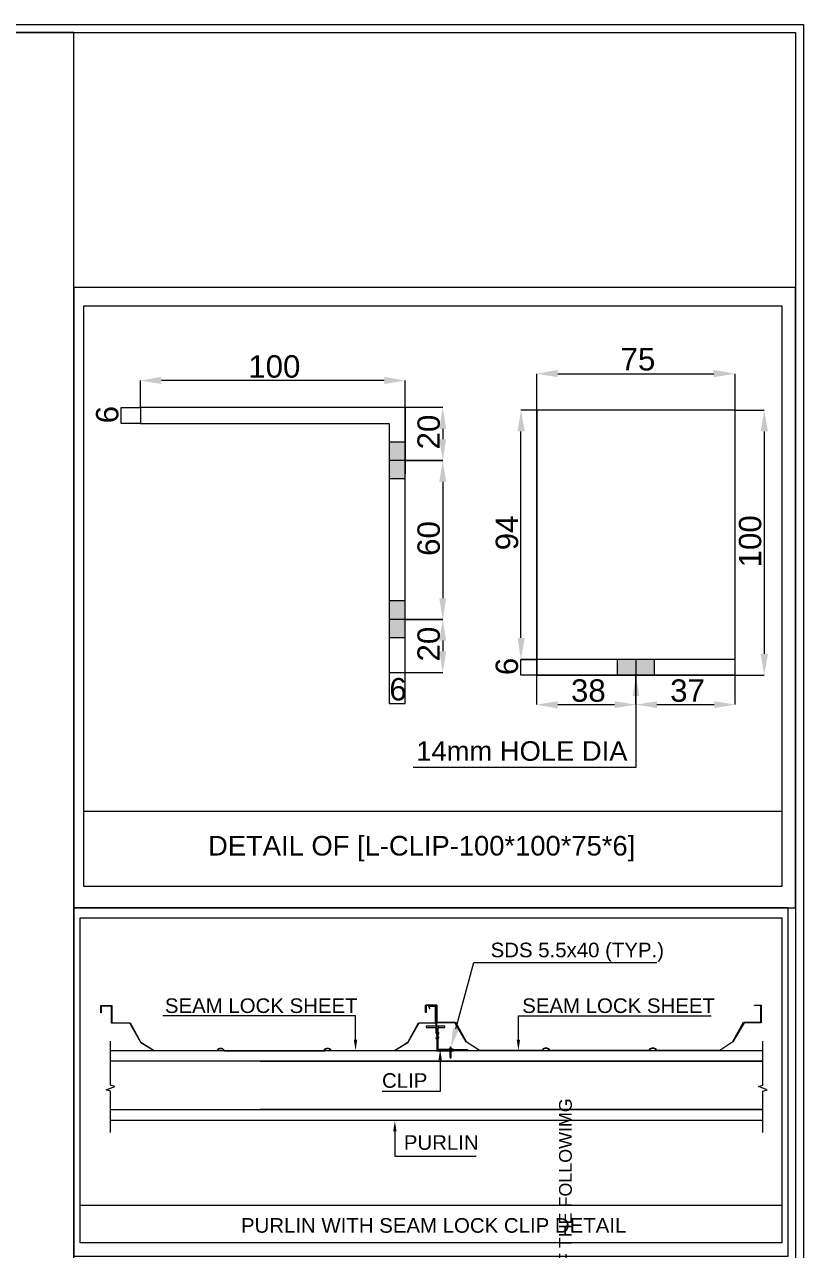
# Model space of a CAD drawing. Header units: inches. Extents: x 2 to 136, y 1 to 96.
# Drawn here: x 100.1 to 135.8, y 40.1 to 96.2 of the extents above; entities that cross this region are included whole.
import ezdxf

# ---------------------------------------------------------------- set-up
doc = ezdxf.new("R2010")
doc.units = ezdxf.units.IN
doc.header["$MEASUREMENT"] = 0
for name, color, linetype in [('PDF_0', 7, 'Continuous'), ('PDF_EMPTY', 7, 'Continuous'), ('PDF_Layer 1', 7, 'Continuous'), ('PDF_SEAL-TEXT', 7, 'Continuous'), ('PDF_Sheet', 7, 'Continuous'), ('PDF_Text', 7, 'Continuous'), ('PDF_Thin', 7, 'Continuous')]:
    doc.layers.add(name, color=color, linetype=linetype)
for name, color, linetype, true_color in [('PDF_COLUMN', 251, 'Continuous', 0x636466), ('PDF_EAVE GUTTER', 37, 'Continuous', 0x786332), ('PDF_Outer Line', 165, 'Continuous', 0x5258ac)]:
    doc.layers.add(name, color=color, linetype=linetype, true_color=true_color)
doc.styles.add('PDF Arial', font='arial.ttf')

msp = doc.modelspace()

# ---------------------------------------------------------------- linework, layer by layer
at = {"layer": 'PDF_0', "lineweight": 0}
for points in [[(1.638, 96.191), (135.82, 96.191), (135.82, 0.92), (1.638, 0.92)], [(2.011, 95.819), (135.448, 95.819), (135.448, 1.292), (2.011, 1.292)], [(119.076, 49.956), (119.076, 49.975), (119.076, 49.995), (119.076, 49.975)], [(119.018, 49.877), (118.998, 49.877)], [(119.076, 49.76), (119.076, 49.779), (119.076, 49.799)]]:
    msp.add_lwpolyline(points, close=True, dxfattribs=at)
for points in [[(128.143, 65.426), (128.143, 62.156), (117.941, 62.156)], [(118.979, 50.308), (119.018, 50.308), (119.018, 51.268), (118.626, 51.268), (118.685, 51.111), (118.704, 51.111), (118.665, 51.229), (118.979, 51.229), (118.979, 50.308), (118.528, 50.308), (118.528, 50.249), (118.979, 50.249), (119.018, 50.249), (119.018, 49.975), (119.018, 49.877), (119.018, 49.779), (118.998, 49.779), (118.979, 49.76), (118.979, 49.74), (119.018, 49.74), (119.018, 49.172), (119.801, 49.172), (119.801, 49.231), (119.076, 49.231), (119.076, 49.74), (119.096, 49.74), (119.096, 49.76), (119.116, 49.76), (119.116, 49.799), (119.076, 49.838), (119.076, 49.917), (119.116, 49.956), (119.116, 49.995), (119.096, 50.014), (119.076, 50.014), (119.076, 50.249), (119.39, 50.249), (119.39, 50.308), (119.076, 50.308), (119.076, 50.249)], [(115.297, 49.682), (115.297, 50.778), (106.465, 50.778)], [(122.758, 49.682), (122.758, 50.778), (131.59, 50.778)], [(118.979, 50.249), (118.979, 49.995), (118.998, 49.975), (119.018, 49.975)], [(118.998, 49.975), (118.998, 49.975)], [(119.076, 50.308), (119.018, 50.308)], [(119.076, 50.014), (119.076, 50.014)], [(119.076, 50.014), (119.076, 50.014)], [(119.076, 50.014), (119.076, 49.975)], [(119.076, 49.975), (119.076, 49.975)], [(119.076, 49.917), (119.076, 49.956)], [(119.096, 50.014), (119.096, 50.014)], [(119.096, 50.014), (119.096, 50.014)], [(119.096, 50.014), (119.096, 50.014)], [(118.998, 49.779), (118.998, 49.779)], [(119.018, 49.877), (119.018, 49.877)], [(119.018, 49.74), (119.018, 49.779)], [(119.076, 49.799), (119.076, 49.838)], [(119.076, 49.799), (119.076, 49.799)], [(119.076, 49.779), (119.076, 49.779)], [(119.076, 49.779), (119.076, 49.74)], [(119.076, 49.74), (119.076, 49.74)], [(119.076, 49.74), (119.076, 49.74)], [(119.096, 49.76), (119.096, 49.76)], [(119.096, 49.74), (119.096, 49.74)], [(119.801, 49.231), (120.428, 49.231), (120.428, 49.172), (119.801, 49.172)], [(119.174, 48.761), (119.174, 47.312), (116.511, 47.312)], [(117.099, 45.491), (117.099, 44.355), (120.819, 44.355)]]:
    msp.add_lwpolyline(points, dxfattribs=at)
at = {"layer": 'PDF_0', "transparency": 33554559}
for points in [[(127.987, 65.426), (128.143, 66.386), (128.3, 65.426)], [(115.375, 49.682), (115.297, 49.192), (115.219, 49.682)], [(122.836, 49.682), (122.758, 49.192), (122.68, 49.682)], [(119.096, 48.761), (119.174, 49.231), (119.253, 48.761)], [(117.02, 45.491), (117.099, 45.961), (117.177, 45.491)]]:
    msp.add_solid(points, dxfattribs=at)
at = {"layer": 'PDF_COLUMN', "transparency": 33554559}
for points in [[(117.569, 77.058), (116.844, 77.058), (117.569, 76.216)], [(116.844, 77.058), (117.569, 76.216), (116.844, 76.216)], [(117.569, 76.216), (116.844, 76.216), (117.569, 75.374)], [(116.844, 76.216), (117.569, 75.374), (116.844, 75.374)], [(117.569, 69.793), (116.844, 69.793), (117.569, 68.931)], [(116.844, 69.793), (117.569, 68.931), (116.844, 68.931)], [(117.569, 68.931), (116.844, 68.931), (117.569, 68.089)], [(116.844, 68.931), (117.569, 68.089), (116.844, 68.089)]]:
    msp.add_solid(points, dxfattribs=at)
at = {"layer": 'PDF_EAVE GUTTER', "lineweight": 0}
for points in [[(104.076, 45.432), (104.076, 47.332), (103.88, 47.39), (104.272, 47.547), (104.076, 47.606), (104.076, 49.623)], [(133.959, 45.432), (133.959, 47.332), (134.155, 47.39), (133.764, 47.547), (133.959, 47.606), (133.959, 49.623)], [(133.959, 49.172), (104.076, 49.172)], [(110.93, 48.702), (133.959, 48.702), (104.076, 48.702)], [(104.076, 46.49), (133.959, 46.49), (110.93, 46.49)], [(104.076, 46), (133.959, 46)]]:
    msp.add_lwpolyline(points, dxfattribs=at)
at = {"layer": 'PDF_EMPTY', "lineweight": 9}
for points in [[(119.644, 48.898), (119.625, 48.879), (119.625, 48.937), (119.625, 49.27), (119.664, 49.27), (119.644, 49.251), (119.664, 49.27), (119.625, 49.251), (119.644, 49.27), (119.625, 49.251), (119.644, 49.27), (119.605, 49.251), (119.625, 49.27), (119.605, 49.251), (119.625, 49.27), (119.586, 49.251), (119.605, 49.27), (119.586, 49.251), (119.605, 49.27), (119.605, 49.29), (119.703, 49.29), (119.703, 49.27), (119.684, 49.251), (119.703, 49.27), (119.684, 49.251), (119.703, 49.27), (119.684, 49.251)], [(119.586, 49.27), (119.586, 49.251), (119.586, 49.27)], [(119.586, 49.27), (119.586, 49.251), (119.644, 49.251), (119.723, 49.251), (119.723, 49.27), (119.703, 49.251), (119.723, 49.27), (119.703, 49.251), (119.723, 49.27), (119.723, 49.251)], [(119.605, 49.27), (119.703, 49.27)], [(119.684, 49.29), (119.684, 49.329), (119.625, 49.329), (119.625, 49.29)], [(119.625, 49.309), (119.625, 49.309)], [(119.644, 48.957), (119.664, 48.957), (119.644, 48.937), (119.664, 48.957), (119.644, 48.937), (119.664, 48.957), (119.625, 48.937), (119.664, 48.957), (119.644, 48.937), (119.664, 48.957), (119.625, 48.937), (119.664, 48.957), (119.625, 48.937), (119.664, 48.957), (119.625, 48.937)], [(119.625, 48.957), (119.664, 48.957)], [(119.625, 48.918), (119.664, 48.859), (119.625, 48.918), (119.664, 48.879), (119.644, 48.859), (119.625, 48.879)], [(119.644, 49.349), (119.644, 48.82)], [(119.644, 49.329), (119.644, 49.29)], [(119.684, 49.27), (119.664, 49.251), (119.684, 49.27), (119.664, 49.251), (119.684, 49.27), (119.644, 49.251), (119.664, 49.27), (119.664, 48.937), (119.664, 48.879), (119.664, 48.918)], [(119.664, 49.329), (119.664, 49.29)], [(119.664, 48.898), (119.664, 48.879)], [(119.684, 49.309), (119.684, 49.309)]]:
    msp.add_lwpolyline(points, dxfattribs=at)
msp.add_lwpolyline([(119.664, 48.937), (119.625, 48.937), (119.664, 48.937), (119.644, 48.937)], close=True, dxfattribs=at)
for centre, radius, start, end in [((119.635, 49.045), 0.225, 89.3621, 108.237), ((119.635, 49.3), 0.049, 69.1254, 110.8746), ((119.654, 49.045), 0.225, 71.763, 90.6379)]:
    msp.add_arc(centre, radius, start, end, dxfattribs=at)
at = {"layer": 'PDF_Layer 1', "lineweight": 5}
for points in [[(105.447, 77.92), (104.566, 77.92), (104.566, 78.645), (105.447, 78.645), (105.447, 79.878)], [(116.609, 79.878), (106.406, 79.878)], [(119.292, 78.645), (117.569, 78.645), (117.569, 79.878)], [(123.6, 65.034), (123.6, 66.386), (123.6, 80.192)], [(124.56, 80.192), (131.707, 80.192)], [(132.687, 65.034), (132.687, 66.386), (132.687, 80.192)], [(123.6, 78.527), (122.876, 78.527)], [(132.687, 78.527), (134.018, 78.527)], [(119.292, 77.665), (119.292, 77.195)], [(122.876, 68.089), (122.876, 77.548)], [(134.018, 77.548), (134.018, 67.365)], [(119.292, 75.237), (119.292, 69.911)], [(119.292, 67.972), (119.292, 67.482)], [(123.6, 66.386), (122.876, 66.386), (122.876, 67.11), (123.6, 67.11), (122.876, 67.11)], [(116.844, 66.503), (116.844, 65.093), (117.569, 65.093), (117.569, 66.503), (119.292, 66.503)], [(132.687, 66.386), (134.018, 66.386)], [(124.56, 65.034), (127.164, 65.034)], [(129.103, 65.034), (131.727, 65.034)]]:
    msp.add_lwpolyline(points, dxfattribs=at)
for points in [[(119.292, 76.216), (117.569, 76.216)], [(119.292, 68.931), (117.569, 68.931)], [(128.143, 65.034), (128.143, 66.405)]]:
    msp.add_lwpolyline(points, close=True, dxfattribs=at)
at = {"layer": 'PDF_Layer 1', "transparency": 33554559}
for points in [[(124.56, 80.368), (124.56, 80.035), (123.6, 80.192)], [(131.707, 80.368), (131.707, 80.035), (132.687, 80.192)], [(106.406, 80.054), (106.406, 79.722), (105.447, 79.878)], [(116.609, 80.054), (116.609, 79.722), (117.569, 79.878)], [(119.135, 77.665), (119.449, 77.665), (119.292, 78.645)], [(122.719, 77.548), (123.052, 77.548), (122.876, 78.527)], [(133.861, 77.548), (134.194, 77.548), (134.018, 78.527)], [(119.135, 77.195), (119.449, 77.195), (119.292, 76.216)], [(119.135, 75.237), (119.449, 75.237), (119.292, 76.216)], [(119.135, 69.911), (119.449, 69.911), (119.292, 68.931)], [(119.135, 67.972), (119.449, 67.972), (119.292, 68.931)], [(122.719, 68.089), (123.052, 68.089), (122.876, 67.11)], [(119.135, 67.482), (119.449, 67.482), (119.292, 66.503)], [(133.861, 67.365), (134.194, 67.365), (134.018, 66.386)], [(124.56, 65.191), (124.56, 64.858), (123.6, 65.034)], [(127.164, 65.191), (127.164, 64.878), (128.143, 65.034)], [(129.103, 65.191), (129.103, 64.878), (128.143, 65.034)], [(131.727, 65.191), (131.727, 64.878), (132.687, 65.034)]]:
    msp.add_solid(points, dxfattribs=at)
at = {"layer": 'PDF_Outer Line', "color": 7, "lineweight": 0}
for points in [[(2.011, 25.438), (102.392, 25.438), (102.392, 95.819), (2.011, 95.819)], [(102.392, 55.733), (135.448, 55.733), (135.448, 84.147), (102.392, 84.147)], [(102.842, 83.305), (134.821, 83.305), (134.821, 56.712), (102.842, 56.712)], [(102.392, 39.773), (135.115, 39.773), (135.115, 55.733), (102.392, 55.733)], [(102.686, 55.263), (134.821, 55.263), (134.821, 40.38), (102.686, 40.38)]]:
    msp.add_lwpolyline(points, close=True, dxfattribs=at)
for points in [[(117.569, 78.645), (117.569, 75.609)], [(117.569, 77.058), (116.844, 77.058)], [(117.569, 76.216), (116.844, 76.216)], [(117.569, 75.374), (116.844, 75.374)], [(117.569, 69.793), (116.844, 69.793)], [(117.569, 68.931), (116.844, 68.931)], [(117.569, 68.089), (116.844, 68.089)], [(127.282, 67.11), (127.282, 66.386)], [(128.143, 67.11), (128.143, 66.386)], [(128.985, 67.11), (128.985, 66.386)], [(102.842, 60.158), (134.821, 60.158)], [(102.686, 42.103), (134.821, 42.103)]]:
    msp.add_lwpolyline(points, dxfattribs=at)
at = {"layer": 'PDF_SEAL-TEXT', "lineweight": 0}
for points in [[(108.972, 49.172), (106.073, 49.172), (105.466, 49.564), (104.957, 50.445), (104.115, 50.445), (104.115, 51.229), (103.645, 51.229), (103.645, 50.915), (103.626, 50.915), (103.626, 51.248), (104.135, 51.248), (104.135, 50.465), (104.977, 50.465), (105.466, 49.564), (106.073, 49.192), (108.972, 49.192)], [(114.181, 49.192), (117.079, 49.192), (117.686, 49.564), (118.176, 50.465), (118.959, 50.465), (118.959, 51.229), (118.665, 51.229), (118.979, 51.229), (118.979, 50.445), (118.195, 50.445), (117.686, 49.564), (117.079, 49.172), (114.181, 49.172)], [(123.874, 49.192), (120.976, 49.192), (120.369, 49.584), (119.86, 50.465), (119.018, 50.465), (119.018, 51.268), (118.528, 51.268), (118.528, 50.935), (118.509, 50.935), (118.509, 51.268), (119.018, 51.268), (119.018, 50.484), (119.879, 50.484), (120.369, 49.603), (120.976, 49.212), (123.874, 49.212)], [(129.083, 49.212), (131.982, 49.212), (132.589, 49.603), (133.078, 50.484), (133.861, 50.484), (133.861, 51.248), (133.568, 51.248), (133.568, 51.268), (133.881, 51.268), (133.881, 50.465), (133.098, 50.465), (132.589, 49.584), (131.982, 49.192), (129.083, 49.192)], [(109.285, 49.192), (113.867, 49.192)], [(128.77, 49.192), (126.479, 49.192), (124.168, 49.192)], [(124.188, 49.212), (128.77, 49.212)]]:
    msp.add_lwpolyline(points, dxfattribs=at)
msp.add_lwpolyline([(109.285, 49.172), (111.576, 49.172), (113.887, 49.172)], close=True, dxfattribs=at)
for centre, radius, start, end in [((109.119, 49.084), 0.206, 36.8699, 143.1301), ((109.119, 49.084), 0.186, 34.413, 145.587), ((114.014, 49.084), 0.206, 36.8699, 143.1301), ((114.014, 49.084), 0.186, 34.413, 145.587), ((124.021, 49.104), 0.206, 36.8694, 143.1306), ((124.021, 49.104), 0.186, 34.4133, 145.5867), ((128.917, 49.104), 0.206, 36.8694, 143.1306), ((128.917, 49.104), 0.186, 34.4131, 145.5869)]:
    msp.add_arc(centre, radius, start, end, dxfattribs=at)
at = {"layer": 'PDF_Sheet', "lineweight": 0}
msp.add_lwpolyline([(119.899, 50.191), (120.721, 53.226), (129.103, 53.226)], dxfattribs=at)
at = {"layer": 'PDF_Sheet', "transparency": 33554559}
msp.add_solid([(120.036, 50.152), (119.664, 49.329), (119.762, 50.23)], dxfattribs=at)
at = {"layer": 'PDF_Thin', "lineweight": 0}
for points in [[(117.569, 66.503), (117.569, 78.645), (105.447, 78.645), (105.447, 77.92), (116.844, 77.92), (116.844, 66.503)], [(123.6, 78.527), (123.6, 66.405), (132.687, 66.405), (132.687, 78.527)], [(123.6, 67.11), (123.6, 66.386), (132.687, 66.386), (132.687, 67.11)]]:
    msp.add_lwpolyline(points, close=True, dxfattribs=at)
at = {"layer": 'PDF_Thin', "transparency": 33554559}
for points in [[(128.985, 67.11), (127.282, 67.11), (128.985, 66.405)], [(127.282, 67.11), (128.985, 66.405), (127.282, 66.405)]]:
    msp.add_solid(points, dxfattribs=at)

# ---------------------------------------------------------------- texts
at = {"layer": 'PDF_Text', "attachment_point": 7, "style": 'PDF Arial'}
for s, insert, char_height in [('75', (127.438, 80.329), 1.0252), ('100', (110.382, 79.999), 1.0252), ('6', (116.844, 65.214), 1.025), ('38', (125.167, 65.155), 1.0252), ('37', (129.71, 65.152), 1.0252), ('14mm HOLE DIA', (118.078, 62.45), 0.89702), ('DETAIL OF [L-CLIP-100*100*75*6]', (108.541, 57.853), 0.89702), ('SDS 5.5x40 (TYP.)', (121.485, 53.261), 0.66894), ('SEAM LOCK SHEET', (106.563, 50.901), 0.66894), ('SEAM LOCK SHEET', (122.934, 50.901), 0.66894), ('CLIP', (116.511, 47.474), 0.6689), ('PURLIN', (117.51, 44.634), 0.6689), ('PURLIN WITH SEAM LOCK CLIP DETAIL', (110.049, 40.835), 0.66894)]:
    msp.add_mtext(s, dxfattribs=dict(at, insert=insert, char_height=char_height))
at = {"layer": 'PDF_Text', "attachment_point": 7, "rotation": 90, "style": 'PDF Arial'}
for s, insert, char_height in [('6', (104.445, 77.92), 1.025), ('20', (119.172, 76.725), 1.0252), ('94', (122.758, 72.104), 1.0252), ('100', (133.898, 71.321), 1.0252), ('60', (119.172, 71.849), 1.0252), ('20', (119.172, 67.012), 1.0252), ('6', (122.755, 66.386), 1.025), ('PLEASE TICK MARK ONLY ONE OF THE FOLLOWIMG', (125.213, 26.229), 0.58566)]:
    msp.add_mtext(s, dxfattribs=dict(at, insert=insert, char_height=char_height))

doc.saveas('drawing.dxf')
